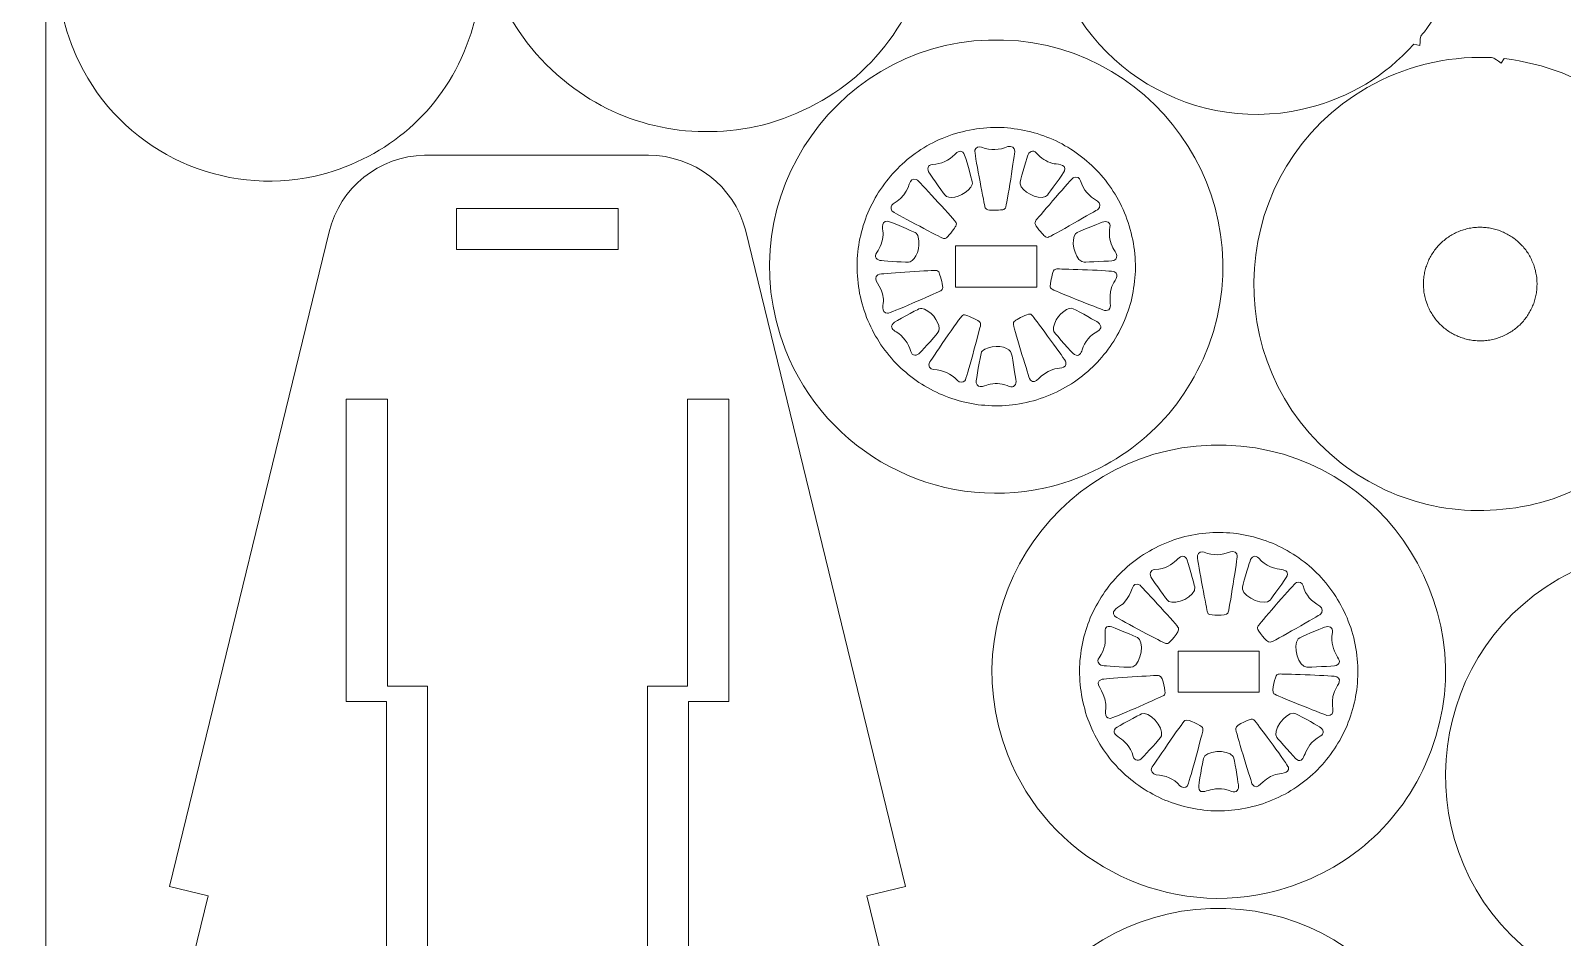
# Model space of a CAD drawing. Header units: inches. Extents: x 385 to 1135, y 241 to 603.
# Drawn here: x 577.9 to 694.9, y 310.3 to 379.5 of the extents above; entities that cross this region are included whole.
import ezdxf

# ---------------------------------------------------------------- set-up
doc = ezdxf.new("R2010")
doc.units = ezdxf.units.IN
doc.header["$MEASUREMENT"] = 0
doc.layers.add('Capa 1', color=7, linetype='Continuous')
doc.layers.add('Capa 2', color=5, linetype='Continuous')

msp = doc.modelspace()

# ---------------------------------------------------------------- linework, layer by layer
at = {"layer": 'Capa 1', "lineweight": 9}
for points in [[(654.25, 351.19), (654.51, 351.26), (654.77, 351.34), (655.03, 351.42), (655.29, 351.51), (655.54, 351.6), (655.79, 351.7), (656.03, 351.81), (656.27, 351.92), (656.51, 352.04), (656.74, 352.16), (656.97, 352.29), (657.2, 352.42), (657.42, 352.56), (657.64, 352.71), (657.85, 352.85), (658.06, 353.01), (658.26, 353.16), (658.46, 353.33), (658.66, 353.49), (658.85, 353.67), (659.04, 353.84), (659.22, 354.02), (659.4, 354.21), (659.57, 354.39), (659.74, 354.59), (659.9, 354.78), (660.06, 354.98), (660.22, 355.19), (660.37, 355.39), (660.51, 355.6), (660.65, 355.82), (660.78, 356.04), (660.91, 356.26), (661.04, 356.48), (661.15, 356.7), (661.27, 356.93), (661.37, 357.17), (661.47, 357.4), (661.57, 357.64), (661.66, 357.88), (661.75, 358.12), (661.82, 358.36), (661.9, 358.61), (661.97, 358.85), (662.03, 359.1), (662.08, 359.36), (662.13, 359.61), (662.17, 359.86), (662.21, 360.12), (662.24, 360.38), (662.27, 360.64), (662.28, 360.9), (662.3, 361.16), (662.3, 361.42), (662.3, 361.69), (662.29, 361.95), (662.28, 362.21), (662.25, 362.48), (662.23, 362.75), (662.19, 363.01), (662.15, 363.28), (662.1, 363.55), (662.04, 363.81), (661.98, 364.08), (661.91, 364.35), (661.84, 364.61), (661.75, 364.87), (661.66, 365.12), (661.57, 365.37), (661.47, 365.62), (661.36, 365.86), (661.25, 366.11), (661.14, 366.34), (661.01, 366.58), (660.88, 366.8), (660.75, 367.03), (660.61, 367.25), (660.47, 367.47), (660.32, 367.68), (660.17, 367.89), (660.01, 368.1), (659.85, 368.3), (659.68, 368.49), (659.51, 368.68), (659.33, 368.87), (659.15, 369.05), (658.97, 369.23), (658.78, 369.4), (658.59, 369.57), (658.39, 369.74), (658.19, 369.9), (657.99, 370.05), (657.78, 370.2), (657.57, 370.34), (657.36, 370.48), (657.14, 370.62), (656.92, 370.74), (656.7, 370.87), (656.47, 370.99), (656.24, 371.1), (656.01, 371.21), (655.78, 371.31), (655.54, 371.4), (655.3, 371.49), (655.06, 371.58), (654.81, 371.66), (654.57, 371.73), (654.32, 371.8), (654.07, 371.86), (653.82, 371.91), (653.57, 371.96), (653.31, 372.01), (653.05, 372.04), (652.8, 372.07), (652.54, 372.1), (652.28, 372.12), (652.02, 372.13), (651.75, 372.13), (651.49, 372.13), (651.23, 372.12), (650.96, 372.11), (650.69, 372.09), (650.43, 372.06), (650.16, 372.02), (649.9, 371.98), (649.63, 371.93), (649.36, 371.88), (649.1, 371.81), (648.83, 371.74), (648.57, 371.67), (648.31, 371.59), (648.05, 371.5), (647.8, 371.4), (647.55, 371.3), (647.31, 371.2), (647.07, 371.08), (646.83, 370.97), (646.6, 370.85), (646.37, 370.72), (646.14, 370.58), (645.92, 370.45), (645.71, 370.3), (645.49, 370.15), (645.28, 370), (645.08, 369.84), (644.88, 369.68), (644.68, 369.51), (644.49, 369.34), (644.3, 369.17), (644.12, 368.98), (643.94, 368.8), (643.77, 368.61), (643.6, 368.42), (643.44, 368.22), (643.28, 368.02), (643.13, 367.82), (642.98, 367.61), (642.83, 367.4), (642.69, 367.19), (642.56, 366.97), (642.43, 366.75), (642.31, 366.53), (642.19, 366.3), (642.08, 366.07), (641.97, 365.84), (641.87, 365.61), (641.77, 365.37), (641.68, 365.13), (641.6, 364.89), (641.52, 364.65), (641.45, 364.4), (641.38, 364.15), (641.32, 363.9), (641.26, 363.65), (641.21, 363.4), (641.17, 363.14), (641.13, 362.89), (641.1, 362.63), (641.08, 362.37), (641.06, 362.11), (641.05, 361.85), (641.04, 361.59), (641.04, 361.32), (641.05, 361.06), (641.07, 360.79), (641.09, 360.53), (641.12, 360.26), (641.15, 359.99), (641.19, 359.73), (641.24, 359.46), (641.3, 359.19), (641.36, 358.93), (641.43, 358.66), (641.51, 358.4), (641.59, 358.14), (641.68, 357.89), (641.77, 357.63), (641.87, 357.39), (641.98, 357.14), (642.09, 356.9), (642.21, 356.66), (642.33, 356.43), (642.46, 356.2), (642.59, 355.98), (642.73, 355.76), (642.87, 355.54), (643.02, 355.33), (643.17, 355.12), (643.33, 354.91), (643.5, 354.71), (643.66, 354.52), (643.83, 354.32), (644.01, 354.14), (644.19, 353.95), (644.37, 353.78), (644.56, 353.6), (644.76, 353.43), (644.95, 353.27), (645.15, 353.11), (645.35, 352.96), (645.56, 352.81), (645.77, 352.66), (645.99, 352.53), (646.2, 352.39), (646.42, 352.26), (646.65, 352.14), (646.87, 352.02), (647.1, 351.91), (647.33, 351.8), (647.57, 351.7), (647.8, 351.6), (648.04, 351.51), (648.29, 351.43), (648.53, 351.35), (648.77, 351.28), (649.02, 351.21), (649.27, 351.15), (649.52, 351.09), (649.78, 351.04), (650.03, 351), (650.29, 350.96), (650.55, 350.93), (650.81, 350.91), (651.07, 350.89), (651.33, 350.88), (651.59, 350.87), (651.85, 350.88), (652.12, 350.88), (652.38, 350.9), (652.65, 350.92), (652.91, 350.95), (653.18, 350.98), (653.45, 351.03), (653.71, 351.07), (653.98, 351.13), (654.25, 351.19)], [(622.8, 365.95), (622.8, 362.8), (610.45, 362.8), (610.45, 365.95), (622.8, 365.95)], [(689.7, 355.96), (689.81, 355.99), (689.91, 356.02), (690.02, 356.06), (690.12, 356.09), (690.23, 356.13), (690.33, 356.17), (690.43, 356.22), (690.53, 356.26), (690.62, 356.31), (690.72, 356.36), (690.81, 356.41), (690.9, 356.47), (690.99, 356.52), (691.08, 356.58), (691.17, 356.64), (691.26, 356.7), (691.34, 356.77), (691.42, 356.83), (691.5, 356.9), (691.58, 356.97), (691.66, 357.04), (691.73, 357.12), (691.8, 357.19), (691.87, 357.27), (691.94, 357.35), (692.01, 357.43), (692.07, 357.51), (692.14, 357.59), (692.2, 357.68), (692.26, 357.76), (692.31, 357.85), (692.37, 357.94), (692.42, 358.03), (692.47, 358.12), (692.52, 358.21), (692.56, 358.31), (692.61, 358.4), (692.65, 358.5), (692.69, 358.59), (692.73, 358.69), (692.76, 358.79), (692.79, 358.89), (692.82, 358.99), (692.85, 359.09), (692.87, 359.19), (692.9, 359.3), (692.92, 359.4), (692.94, 359.5), (692.95, 359.61), (692.96, 359.71), (692.97, 359.82), (692.98, 359.93), (692.98, 360.03), (692.99, 360.14), (692.99, 360.25), (692.98, 360.35), (692.98, 360.46), (692.97, 360.57), (692.96, 360.68), (692.94, 360.79), (692.93, 360.9), (692.9, 361.01), (692.88, 361.12), (692.86, 361.22), (692.83, 361.33), (692.8, 361.44), (692.76, 361.54), (692.73, 361.65), (692.69, 361.75), (692.65, 361.85), (692.6, 361.95), (692.56, 362.05), (692.51, 362.15), (692.46, 362.24), (692.41, 362.34), (692.35, 362.43), (692.3, 362.52), (692.24, 362.61), (692.18, 362.69), (692.12, 362.78), (692.05, 362.86), (691.99, 362.95), (691.92, 363.03), (691.85, 363.1), (691.78, 363.18), (691.7, 363.25), (691.63, 363.33), (691.55, 363.4), (691.47, 363.47), (691.39, 363.53), (691.31, 363.6), (691.23, 363.66), (691.14, 363.72), (691.06, 363.78), (690.97, 363.84), (690.88, 363.89), (690.79, 363.94), (690.7, 363.99), (690.61, 364.04), (690.51, 364.09), (690.42, 364.13), (690.32, 364.17), (690.23, 364.21), (690.13, 364.25), (690.03, 364.28), (689.93, 364.32), (689.83, 364.35), (689.73, 364.37), (689.63, 364.4), (689.52, 364.42), (689.42, 364.44), (689.32, 364.46), (689.21, 364.47), (689.11, 364.49), (689, 364.5), (688.89, 364.5), (688.79, 364.51), (688.68, 364.51), (688.57, 364.51), (688.47, 364.51), (688.36, 364.5), (688.25, 364.49), (688.14, 364.48), (688.03, 364.47), (687.92, 364.45), (687.81, 364.43), (687.7, 364.41), (687.6, 364.38), (687.49, 364.35), (687.38, 364.32), (687.28, 364.29), (687.17, 364.25), (687.07, 364.21), (686.97, 364.17), (686.87, 364.13), (686.77, 364.08), (686.67, 364.04), (686.58, 363.99), (686.48, 363.93), (686.39, 363.88), (686.3, 363.82), (686.21, 363.76), (686.13, 363.7), (686.04, 363.64), (685.96, 363.58), (685.88, 363.51), (685.79, 363.44), (685.72, 363.37), (685.64, 363.3), (685.57, 363.23), (685.49, 363.15), (685.42, 363.07), (685.35, 363), (685.29, 362.92), (685.22, 362.83), (685.16, 362.75), (685.1, 362.67), (685.04, 362.58), (684.98, 362.49), (684.93, 362.4), (684.88, 362.31), (684.83, 362.22), (684.78, 362.13), (684.73, 362.04), (684.69, 361.94), (684.65, 361.85), (684.61, 361.75), (684.57, 361.65), (684.53, 361.55), (684.5, 361.46), (684.47, 361.35), (684.45, 361.25), (684.42, 361.15), (684.4, 361.05), (684.38, 360.95), (684.36, 360.84), (684.35, 360.74), (684.33, 360.63), (684.32, 360.53), (684.32, 360.42), (684.31, 360.31), (684.31, 360.21), (684.31, 360.1), (684.31, 359.99), (684.32, 359.88), (684.33, 359.77), (684.34, 359.67), (684.35, 359.56), (684.37, 359.45), (684.39, 359.34), (684.41, 359.23), (684.44, 359.12), (684.47, 359.01), (684.5, 358.91), (684.53, 358.8), (684.57, 358.7), (684.61, 358.59), (684.65, 358.49), (684.69, 358.39), (684.74, 358.29), (684.78, 358.2), (684.83, 358.1), (684.89, 358.01), (684.94, 357.92), (685, 357.83), (685.06, 357.74), (685.12, 357.65), (685.18, 357.56), (685.24, 357.48), (685.31, 357.4), (685.38, 357.32), (685.45, 357.24), (685.52, 357.16), (685.59, 357.09), (685.67, 357.02), (685.75, 356.95), (685.82, 356.88), (685.9, 356.81), (685.99, 356.75), (686.07, 356.68), (686.15, 356.62), (686.24, 356.56), (686.33, 356.51), (686.42, 356.45), (686.51, 356.4), (686.6, 356.35), (686.69, 356.3), (686.78, 356.26), (686.88, 356.21), (686.97, 356.17), (687.07, 356.13), (687.17, 356.09), (687.27, 356.06), (687.36, 356.03), (687.46, 356), (687.57, 355.97), (687.67, 355.95), (687.77, 355.92), (687.87, 355.9), (687.98, 355.88), (688.08, 355.87), (688.19, 355.86), (688.29, 355.85), (688.4, 355.84), (688.51, 355.84), (688.61, 355.83), (688.72, 355.83), (688.83, 355.84), (688.94, 355.84), (689.05, 355.85), (689.15, 355.86), (689.26, 355.88), (689.37, 355.89), (689.48, 355.91), (689.59, 355.94), (689.7, 355.96)], [(648.57, 359.97), (648.57, 363.08), (654.78, 363.08), (654.78, 359.93), (648.57, 359.93), (648.57, 359.97)], [(602.02, 351.38), (605.16, 351.38), (605.16, 347.43), (605.16, 329.47), (608.23, 329.47), (608.23, 298.72), (605.09, 298.72), (605.09, 328.29), (602.02, 328.29), (602.02, 351.38)], [(631.24, 351.38), (628.09, 351.38), (628.09, 347.43), (628.09, 329.47), (625.03, 329.47), (625.03, 298.72), (628.17, 298.72), (628.17, 328.29), (631.24, 328.29), (631.24, 351.38)], [(671.24, 320.26), (671.51, 320.33), (671.77, 320.4), (672.03, 320.48), (672.28, 320.57), (672.54, 320.67), (672.78, 320.77), (673.03, 320.87), (673.27, 320.98), (673.5, 321.1), (673.74, 321.22), (673.97, 321.35), (674.19, 321.49), (674.41, 321.62), (674.63, 321.77), (674.84, 321.92), (675.05, 322.07), (675.26, 322.23), (675.46, 322.39), (675.65, 322.56), (675.85, 322.73), (676.03, 322.9), (676.22, 323.08), (676.39, 323.27), (676.57, 323.46), (676.74, 323.65), (676.9, 323.85), (677.06, 324.05), (677.21, 324.25), (677.36, 324.46), (677.51, 324.67), (677.64, 324.88), (677.78, 325.1), (677.91, 325.32), (678.03, 325.54), (678.15, 325.77), (678.26, 326), (678.37, 326.23), (678.47, 326.46), (678.57, 326.7), (678.66, 326.94), (678.74, 327.18), (678.82, 327.42), (678.89, 327.67), (678.96, 327.92), (679.02, 328.17), (679.08, 328.42), (679.13, 328.67), (679.17, 328.93), (679.21, 329.18), (679.24, 329.44), (679.26, 329.7), (679.28, 329.96), (679.29, 330.22), (679.3, 330.48), (679.29, 330.75), (679.29, 331.01), (679.27, 331.28), (679.25, 331.54), (679.22, 331.81), (679.19, 332.07), (679.14, 332.34), (679.1, 332.61), (679.04, 332.88), (678.98, 333.14), (678.91, 333.41), (678.83, 333.67), (678.75, 333.93), (678.66, 334.18), (678.57, 334.43), (678.47, 334.68), (678.36, 334.93), (678.25, 335.17), (678.13, 335.4), (678.01, 335.64), (677.88, 335.87), (677.75, 336.09), (677.61, 336.31), (677.46, 336.53), (677.32, 336.74), (677.16, 336.95), (677.01, 337.16), (676.84, 337.36), (676.68, 337.55), (676.5, 337.75), (676.33, 337.93), (676.15, 338.12), (675.96, 338.29), (675.77, 338.47), (675.58, 338.64), (675.39, 338.8), (675.19, 338.96), (674.98, 339.11), (674.78, 339.26), (674.57, 339.41), (674.35, 339.54), (674.13, 339.68), (673.91, 339.81), (673.69, 339.93), (673.47, 340.05), (673.24, 340.16), (673, 340.27), (672.77, 340.37), (672.53, 340.47), (672.29, 340.56), (672.05, 340.64), (671.81, 340.72), (671.56, 340.79), (671.32, 340.86), (671.07, 340.92), (670.81, 340.98), (670.56, 341.03), (670.31, 341.07), (670.05, 341.11), (669.79, 341.14), (669.53, 341.16), (669.27, 341.18), (669.01, 341.19), (668.75, 341.2), (668.48, 341.19), (668.22, 341.19), (667.96, 341.17), (667.69, 341.15), (667.42, 341.12), (667.16, 341.09), (666.89, 341.04), (666.62, 340.99), (666.36, 340.94), (666.09, 340.88), (665.82, 340.81), (665.56, 340.73), (665.3, 340.65), (665.05, 340.56), (664.8, 340.46), (664.55, 340.36), (664.31, 340.26), (664.06, 340.15), (663.83, 340.03), (663.59, 339.91), (663.37, 339.78), (663.14, 339.65), (662.92, 339.51), (662.7, 339.36), (662.49, 339.22), (662.28, 339.06), (662.07, 338.9), (661.87, 338.74), (661.68, 338.58), (661.49, 338.4), (661.3, 338.23), (661.12, 338.05), (660.94, 337.86), (660.77, 337.67), (660.6, 337.48), (660.43, 337.29), (660.27, 337.09), (660.12, 336.88), (659.97, 336.68), (659.83, 336.47), (659.69, 336.25), (659.55, 336.03), (659.43, 335.81), (659.3, 335.59), (659.18, 335.37), (659.07, 335.14), (658.96, 334.9), (658.86, 334.67), (658.77, 334.43), (658.68, 334.19), (658.59, 333.95), (658.51, 333.71), (658.44, 333.46), (658.37, 333.22), (658.31, 332.97), (658.26, 332.71), (658.21, 332.46), (658.16, 332.21), (658.13, 331.95), (658.1, 331.69), (658.07, 331.43), (658.05, 331.17), (658.04, 330.91), (658.04, 330.65), (658.04, 330.38), (658.05, 330.12), (658.06, 329.85), (658.08, 329.59), (658.11, 329.32), (658.15, 329.06), (658.19, 328.79), (658.24, 328.52), (658.29, 328.26), (658.36, 327.99), (658.43, 327.72), (658.5, 327.46), (658.58, 327.2), (658.67, 326.95), (658.77, 326.7), (658.87, 326.45), (658.97, 326.2), (659.09, 325.96), (659.2, 325.73), (659.33, 325.49), (659.45, 325.26), (659.59, 325.04), (659.72, 324.82), (659.87, 324.6), (660.02, 324.39), (660.17, 324.18), (660.33, 323.97), (660.49, 323.77), (660.66, 323.58), (660.83, 323.39), (661, 323.2), (661.19, 323.02), (661.37, 322.84), (661.56, 322.67), (661.75, 322.5), (661.95, 322.33), (662.15, 322.17), (662.35, 322.02), (662.56, 321.87), (662.77, 321.73), (662.98, 321.59), (663.2, 321.45), (663.42, 321.33), (663.64, 321.2), (663.87, 321.08), (664.1, 320.97), (664.33, 320.86), (664.56, 320.76), (664.8, 320.67), (665.04, 320.58), (665.28, 320.49), (665.52, 320.41), (665.77, 320.34), (666.02, 320.27), (666.27, 320.21), (666.52, 320.16), (666.77, 320.11), (667.03, 320.06), (667.28, 320.03), (667.54, 320), (667.8, 319.97), (668.06, 319.95), (668.32, 319.94), (668.58, 319.94), (668.85, 319.94), (669.11, 319.95), (669.38, 319.96), (669.64, 319.98), (669.91, 320.01), (670.18, 320.05), (670.44, 320.09), (670.71, 320.14), (670.98, 320.19), (671.24, 320.26)], [(665.56, 329.03), (665.56, 332.14), (671.77, 332.14), (671.77, 328.99), (665.56, 328.99), (665.56, 329.03)]]:
    msp.add_lwpolyline(points, dxfattribs=at)
for points, knots in [([(633.8, 372.32), (628.55, 371.07), (623.26, 372.13), (618.99, 375.44), (609.27, 382.98), (610.34, 398.01), (620.97, 404.12), (631.71, 410.29), (645.33, 403.5), (646.8, 391.14), (647.05, 389.02), (646.91, 386.86), (646.37, 384.8), (646.22, 384.19), (646.26, 384.41), (646.34, 383.61), (646.34, 383.61), (646.02, 383.6), (646.02, 383.6), (644.01, 377.87), (639.67, 373.86), (633.8, 372.32)], [0, 0, 0, 0, 1, 1, 1, 2, 2, 2, 3, 3, 3, 4, 4, 4, 5, 5, 5, 6, 6, 6, 7, 7, 7, 7]), ([(675.48, 373.62), (678.75, 374.48), (681.29, 376), (683.58, 378.49), (683.58, 378.49), (684.03, 378.39), (684.03, 378.39), (684.11, 379.31), (683.99, 378.91), (684.56, 379.69), (691.56, 389.17), (686.37, 402.74), (674.83, 405.13), (663.72, 407.43), (653.73, 397.77), (655.63, 386.6), (657.19, 377.46), (666.07, 371.51), (675.08, 373.52), (675.08, 373.52), (675.48, 373.62), (675.48, 373.62)], [0, 0, 0, 0, 1, 1, 1, 2, 2, 2, 3, 3, 3, 4, 4, 4, 5, 5, 5, 6, 6, 6, 7, 7, 7, 7]), ([(600.06, 368.51), (605.2, 369.87), (609.25, 373.35), (611.19, 378.31), (615.45, 389.17), (607.07, 400.84), (595.46, 400.34), (583.54, 399.82), (576.25, 386.97), (581.94, 376.48), (585.36, 370.15), (592.61, 366.85), (599.65, 368.42), (599.65, 368.42), (600.06, 368.51), (600.06, 368.51)], [0, 0, 0, 0, 1, 1, 1, 2, 2, 2, 3, 3, 3, 4, 4, 4, 5, 5, 5, 5]), ([(655.87, 344.71), (661.09, 346.09), (665.26, 349.5), (667.47, 354.44), (672.5, 365.66), (664.48, 378.42), (652.23, 378.81), (639.85, 379.2), (631.03, 366.8), (635.55, 355.2), (638.64, 347.27), (647.1, 342.75), (655.43, 344.61), (655.43, 344.61), (655.87, 344.71), (655.87, 344.71)], [0, 0, 0, 0, 1, 1, 1, 2, 2, 2, 3, 3, 3, 4, 4, 4, 5, 5, 5, 5]), ([(692.84, 343.38), (687.59, 342.14), (682.3, 343.19), (678.03, 346.5), (668.31, 354.04), (669.39, 369.07), (680.01, 375.18), (682.79, 376.77), (686.01, 377.58), (689.21, 377.48), (689.77, 377.46), (689.58, 377.5), (690.25, 377.04), (690.25, 377.04), (690.48, 377.39), (690.48, 377.39), (696.65, 376.65), (701.89, 372.94), (704.44, 367.28), (708.77, 357.61), (703.49, 346.32), (693.28, 343.49), (693.28, 343.49), (692.84, 343.38), (692.84, 343.38)], [0, 0, 0, 0, 1, 1, 1, 2, 2, 2, 3, 3, 3, 4, 4, 4, 5, 5, 5, 6, 6, 6, 7, 7, 7, 8, 8, 8, 8]), ([(581.41, 284.99), (581.41, 284.99), (584.89, 299.27), (584.89, 299.27), (584.89, 299.27), (587.84, 298.55), (587.84, 298.55), (587.84, 298.55), (591.47, 313.45), (591.47, 313.45), (591.47, 313.45), (588.52, 314.17), (588.52, 314.17), (588.52, 314.17), (600.71, 364.16), (600.71, 364.16), (601.55, 367.55), (604.54, 369.96), (607.99, 370.01), (607.99, 370.01), (625.1, 370.02), (625.1, 370.02), (628.59, 370), (631.63, 367.67), (632.51, 364.32), (632.51, 364.32), (644.74, 314.17), (644.74, 314.17), (644.74, 314.17), (641.78, 313.45), (641.78, 313.45), (641.78, 313.45), (645.42, 298.55), (645.42, 298.55), (645.42, 298.55), (648.37, 299.27), (648.37, 299.27), (648.37, 299.27), (651.85, 284.99), (651.85, 284.99), (654.14, 275.34), (651.5, 265.89), (645.08, 258.41), (641.49, 254.23), (637.02, 251.22), (631.89, 249.26), (631.89, 249.26), (631.2, 249), (631.2, 249), (631.2, 249), (628.13, 249), (628.13, 249), (628.13, 249), (628.13, 242.87), (628.13, 242.87), (628.13, 242.87), (605.12, 242.87), (605.12, 242.87), (605.12, 242.87), (605.12, 249), (605.12, 249), (605.12, 249), (602.06, 249), (602.06, 249), (601.71, 249.06), (599.19, 250.17), (598.71, 250.4), (591.59, 253.79), (585.93, 259.66), (582.87, 266.94), (580.55, 272.45), (579.97, 278.43), (581.24, 284.28), (581.24, 284.28), (581.41, 284.99), (581.41, 284.99)], [0, 0, 0, 0, 1, 1, 1, 2, 2, 2, 3, 3, 3, 4, 4, 4, 5, 5, 5, 6, 6, 6, 7, 7, 7, 8, 8, 8, 9, 9, 9, 10, 10, 10, 11, 11, 11, 12, 12, 12, 13, 13, 13, 14, 14, 14, 15, 15, 15, 16, 16, 16, 17, 17, 17, 18, 18, 18, 19, 19, 19, 20, 20, 20, 21, 21, 21, 22, 22, 22, 23, 23, 23, 24, 24, 24, 25, 25, 25, 25]), ([(646.81, 369.31), (646.43, 369.29), (646.35, 368.93), (646.57, 368.63), (646.78, 368.35), (647.68, 366.97), (647.87, 366.86), (648.26, 366.65), (649.26, 366.92), (649.72, 367.57), (649.81, 367.7), (649.89, 367.82), (649.84, 367.98), (649.8, 368.14), (649.31, 370), (649.2, 370.15), (648.98, 370.46), (648.7, 370.28), (648.51, 370.07), (648.07, 369.6), (647.45, 369.34), (646.81, 369.31)], [0, 0, 0, 0, 1, 1, 1, 2, 2, 2, 3, 3, 3, 4, 4, 4, 5, 5, 5, 6, 6, 6, 7, 7, 7, 7]), ([(650.56, 370.63), (651.27, 370.34), (651.88, 370.4), (652.57, 370.67), (652.81, 370.76), (653.11, 370.58), (653.1, 370.32), (653.09, 370.26), (652.49, 366.16), (652.37, 365.98), (652.31, 365.88), (652.2, 365.84), (652.08, 365.84), (651.9, 365.83), (651.11, 365.76), (650.93, 365.88), (650.85, 365.94), (650.81, 366.03), (650.8, 366.12), (650.7, 366.58), (649.99, 370.21), (650.04, 370.39), (650.11, 370.61), (650.35, 370.72), (650.56, 370.63)], [0, 0, 0, 0, 1, 1, 1, 2, 2, 2, 3, 3, 3, 4, 4, 4, 5, 5, 5, 6, 6, 6, 7, 7, 7, 8, 8, 8, 8]), ([(654.74, 370.17), (654.49, 370.47), (654.16, 370.29), (654.06, 369.94), (653.97, 369.6), (653.45, 368.03), (653.49, 367.82), (653.59, 367.26), (654.81, 366.59), (655.44, 366.85), (655.44, 366.85), (655.59, 366.97), (655.59, 366.97), (655.69, 367.1), (656.84, 368.65), (656.89, 368.82), (657.05, 369.39), (656.26, 369.31), (655.97, 369.39), (655.49, 369.52), (655.07, 369.8), (654.74, 370.17)], [0, 0, 0, 0, 1, 1, 1, 2, 2, 2, 3, 3, 3, 4, 4, 4, 5, 5, 5, 6, 6, 6, 7, 7, 7, 7]), ([(645.67, 368.11), (646.03, 367.72), (648.53, 365.06), (648.61, 364.85), (648.65, 364.74), (648.61, 364.62), (648.54, 364.53), (648.43, 364.38), (647.99, 363.72), (647.78, 363.65), (647.69, 363.63), (647.6, 363.66), (647.52, 363.7), (647.09, 363.91), (643.82, 365.62), (643.71, 365.77), (643.39, 366.22), (644.08, 366.43), (644.36, 366.7), (645.18, 367.46), (644.93, 368.37), (645.55, 368.17), (645.55, 368.17), (645.67, 368.11), (645.67, 368.11)], [0, 0, 0, 0, 1, 1, 1, 2, 2, 2, 3, 3, 3, 4, 4, 4, 5, 5, 5, 6, 6, 6, 7, 7, 7, 8, 8, 8, 8]), ([(658.12, 368.06), (658.33, 367.33), (658.76, 366.89), (659.4, 366.51), (659.61, 366.39), (659.67, 366.04), (659.45, 365.88), (659.4, 365.85), (655.82, 363.77), (655.61, 363.74), (655.49, 363.73), (655.39, 363.8), (655.32, 363.89), (655.2, 364.02), (654.65, 364.6), (654.63, 364.81), (654.63, 364.91), (654.68, 365), (654.73, 365.07), (655.04, 365.43), (657.43, 368.24), (657.6, 368.32), (657.82, 368.41), (658.06, 368.28), (658.12, 368.06)], [0, 0, 0, 0, 1, 1, 1, 2, 2, 2, 3, 3, 3, 4, 4, 4, 5, 5, 5, 6, 6, 6, 7, 7, 7, 8, 8, 8, 8]), ([(642.54, 362.57), (642.31, 362.26), (642.55, 361.97), (642.92, 361.96), (643.27, 361.94), (644.91, 361.79), (645.11, 361.87), (645.52, 362.04), (645.93, 362.99), (645.71, 363.76), (645.67, 363.91), (645.62, 364.04), (645.47, 364.11), (645.31, 364.18), (643.56, 364.96), (643.37, 364.97), (642.79, 364.99), (643.04, 364.23), (643.03, 363.94), (643, 363.44), (642.83, 362.97), (642.54, 362.57)], [0, 0, 0, 0, 1, 1, 1, 2, 2, 2, 3, 3, 3, 4, 4, 4, 5, 5, 5, 6, 6, 6, 7, 7, 7, 7]), ([(660.36, 364.51), (660.43, 364.88), (660.1, 365.04), (659.76, 364.89), (659.44, 364.75), (657.89, 364.18), (657.74, 364.02), (657.36, 363.59), (657.6, 362.22), (658.2, 361.89), (658.2, 361.89), (658.39, 361.85), (658.39, 361.85), (658.55, 361.85), (660.48, 361.91), (660.65, 361.98), (661.19, 362.21), (660.63, 362.79), (660.52, 363.06), (660.32, 363.52), (660.27, 364.02), (660.36, 364.51)], [0, 0, 0, 0, 1, 1, 1, 2, 2, 2, 3, 3, 3, 4, 4, 4, 5, 5, 5, 6, 6, 6, 7, 7, 7, 7]), ([(642.76, 360.93), (643.3, 360.97), (646.93, 361.26), (647.14, 361.2), (647.26, 361.16), (647.32, 361.05), (647.35, 360.94), (647.4, 360.76), (647.64, 360), (647.57, 359.81), (647.53, 359.72), (647.45, 359.66), (647.37, 359.62), (646.93, 359.43), (643.56, 357.93), (643.37, 357.94), (642.83, 357.97), (643.08, 358.64), (643.05, 359.03), (642.96, 360.14), (642.1, 360.52), (642.64, 360.88), (642.64, 360.88), (642.76, 360.93), (642.76, 360.93)], [0, 0, 0, 0, 1, 1, 1, 2, 2, 2, 3, 3, 3, 4, 4, 4, 5, 5, 5, 6, 6, 6, 7, 7, 7, 8, 8, 8, 8]), ([(659.95, 358.15), (659.45, 358.35), (656.05, 359.66), (655.88, 359.82), (655.79, 359.9), (655.78, 360.02), (655.81, 360.14), (655.84, 360.32), (655.95, 361.11), (656.11, 361.25), (656.18, 361.32), (656.28, 361.33), (656.37, 361.33), (656.84, 361.32), (660.53, 361.21), (660.7, 361.11), (661.18, 360.85), (660.65, 360.36), (660.51, 359.99), (660.11, 358.95), (660.72, 358.24), (660.08, 358.15), (660.08, 358.15), (659.95, 358.15), (659.95, 358.15)], [0, 0, 0, 0, 1, 1, 1, 2, 2, 2, 3, 3, 3, 4, 4, 4, 5, 5, 5, 6, 6, 6, 7, 7, 7, 8, 8, 8, 8]), ([(645.14, 355.03), (645.24, 354.66), (645.61, 354.66), (645.86, 354.94), (646.09, 355.21), (647.23, 356.39), (647.29, 356.6), (647.42, 357.03), (646.93, 357.95), (646.19, 358.25), (646.05, 358.31), (645.91, 358.36), (645.77, 358.28), (645.62, 358.2), (643.91, 357.31), (643.79, 357.17), (643.53, 356.88), (643.78, 356.66), (644.02, 356.52), (644.58, 356.19), (644.97, 355.65), (645.14, 355.03)], [0, 0, 0, 0, 1, 1, 1, 2, 2, 2, 3, 3, 3, 4, 4, 4, 5, 5, 5, 6, 6, 6, 7, 7, 7, 7]), ([(659.44, 356.58), (659.78, 356.76), (659.69, 357.12), (659.36, 357.3), (659.05, 357.46), (657.64, 358.31), (657.42, 358.33), (656.97, 358.35), (656.19, 357.66), (656.06, 356.89), (656.03, 356.73), (656.02, 356.59), (656.13, 356.46), (656.25, 356.33), (657.48, 354.87), (657.65, 354.78), (657.99, 354.6), (658.15, 354.89), (658.24, 355.15), (658.43, 355.77), (658.87, 356.28), (659.44, 356.58)], [0, 0, 0, 0, 1, 1, 1, 2, 2, 2, 3, 3, 3, 4, 4, 4, 5, 5, 5, 6, 6, 6, 7, 7, 7, 7]), ([(648.71, 352.8), (648.2, 353.37), (647.62, 353.58), (646.88, 353.64), (646.63, 353.66), (646.43, 353.95), (646.57, 354.18), (646.59, 354.23), (648.92, 357.66), (649.1, 357.78), (649.2, 357.84), (649.32, 357.82), (649.42, 357.78), (649.59, 357.7), (650.33, 357.42), (650.44, 357.24), (650.49, 357.15), (650.48, 357.05), (650.46, 356.96), (650.34, 356.51), (649.41, 352.93), (649.28, 352.79), (649.13, 352.62), (648.86, 352.63), (648.71, 352.8)], [0, 0, 0, 0, 1, 1, 1, 2, 2, 2, 3, 3, 3, 4, 4, 4, 5, 5, 5, 6, 6, 6, 7, 7, 7, 8, 8, 8, 8]), ([(654.21, 352.95), (654.06, 353.46), (652.96, 356.93), (652.98, 357.16), (652.99, 357.28), (653.08, 357.36), (653.18, 357.42), (653.35, 357.51), (654.03, 357.91), (654.24, 357.88), (654.33, 357.87), (654.41, 357.8), (654.46, 357.72), (654.75, 357.35), (656.96, 354.39), (656.99, 354.21), (657.09, 353.67), (656.38, 353.77), (656, 353.65), (654.94, 353.31), (654.76, 352.4), (654.29, 352.84), (654.29, 352.84), (654.21, 352.95), (654.21, 352.95)], [0, 0, 0, 0, 1, 1, 1, 2, 2, 2, 3, 3, 3, 4, 4, 4, 5, 5, 5, 6, 6, 6, 7, 7, 7, 8, 8, 8, 8]), ([(652.67, 352.36), (653.01, 352.21), (653.25, 352.49), (653.18, 352.87), (653.11, 353.21), (652.9, 354.85), (652.77, 355.02), (652.52, 355.39), (651.5, 355.58), (650.8, 355.19), (650.66, 355.12), (650.54, 355.04), (650.51, 354.88), (650.48, 354.69), (650.11, 352.83), (650.14, 352.64), (650.25, 352.06), (650.93, 352.48), (651.22, 352.53), (651.71, 352.62), (652.21, 352.56), (652.67, 352.36)], [0, 0, 0, 0, 1, 1, 1, 2, 2, 2, 3, 3, 3, 4, 4, 4, 5, 5, 5, 6, 6, 6, 7, 7, 7, 7]), ([(672.86, 313.77), (678.09, 315.15), (682.26, 318.56), (684.47, 323.5), (689.5, 334.72), (681.48, 347.48), (669.23, 347.87), (656.85, 348.27), (648.03, 335.87), (652.54, 324.26), (655.63, 316.33), (664.1, 311.81), (672.43, 313.67), (672.43, 313.67), (672.86, 313.77), (672.86, 313.77)], [0, 0, 0, 0, 1, 1, 1, 2, 2, 2, 3, 3, 3, 4, 4, 4, 5, 5, 5, 5]), ([(663.8, 338.37), (663.42, 338.36), (663.34, 337.99), (663.56, 337.69), (663.77, 337.41), (664.67, 336.03), (664.86, 335.93), (665.35, 335.66), (666.95, 336.26), (666.84, 337.04), (666.79, 337.21), (666.31, 339.06), (666.2, 339.21), (665.71, 339.89), (665.45, 338.44), (663.8, 338.37)], [0, 0, 0, 0, 1, 1, 1, 2, 2, 2, 3, 3, 3, 4, 4, 4, 5, 5, 5, 5]), ([(667.56, 339.7), (668.26, 339.4), (668.88, 339.46), (669.57, 339.73), (669.8, 339.82), (670.11, 339.64), (670.09, 339.38), (670.09, 339.32), (669.48, 335.22), (669.37, 335.04), (669.2, 334.77), (668.01, 334.89), (667.92, 334.95), (667.85, 335), (667.81, 335.09), (667.79, 335.18), (667.7, 335.64), (666.99, 339.27), (667.04, 339.45), (667.1, 339.67), (667.35, 339.78), (667.56, 339.7)], [0, 0, 0, 0, 1, 1, 1, 2, 2, 2, 3, 3, 3, 4, 4, 4, 5, 5, 5, 6, 6, 6, 7, 7, 7, 7]), ([(671.74, 339.23), (671.49, 339.53), (671.15, 339.36), (671.06, 339), (670.96, 338.66), (670.45, 337.1), (670.48, 336.88), (670.61, 336.16), (672.24, 335.56), (672.59, 336.03), (672.69, 336.17), (673.84, 337.71), (673.89, 337.89), (674.11, 338.69), (672.82, 337.99), (671.74, 339.23)], [0, 0, 0, 0, 1, 1, 1, 2, 2, 2, 3, 3, 3, 4, 4, 4, 5, 5, 5, 5]), ([(707.49, 305.85), (702.23, 304.61), (696.95, 305.66), (692.67, 308.97), (682.95, 316.52), (684.03, 331.54), (694.66, 337.65), (697.68, 339.39), (701.23, 340.18), (704.7, 339.9), (705.27, 339.85), (705.08, 339.89), (705.74, 339.42), (705.74, 339.42), (705.96, 339.75), (705.96, 339.75), (712.41, 338.66), (717.65, 334.33), (719.71, 328.12), (722.85, 318.7), (717.45, 308.6), (707.92, 305.96), (707.92, 305.96), (707.49, 305.85), (707.49, 305.85)], [0, 0, 0, 0, 1, 1, 1, 2, 2, 2, 3, 3, 3, 4, 4, 4, 5, 5, 5, 6, 6, 6, 7, 7, 7, 8, 8, 8, 8]), ([(662.66, 337.17), (663.02, 336.78), (665.52, 334.12), (665.6, 333.91), (665.72, 333.61), (664.87, 332.75), (664.78, 332.72), (664.69, 332.69), (664.59, 332.72), (664.51, 332.76), (664.09, 332.97), (660.81, 334.68), (660.7, 334.83), (660.39, 335.28), (661.07, 335.49), (661.36, 335.76), (662.21, 336.57), (661.92, 337.57), (662.66, 337.17)], [0, 0, 0, 0, 1, 1, 1, 2, 2, 2, 3, 3, 3, 4, 4, 4, 5, 5, 5, 6, 6, 6, 6]), ([(675.11, 337.12), (675.32, 336.39), (675.75, 335.95), (676.4, 335.57), (676.61, 335.45), (676.66, 335.1), (676.44, 334.95), (676.4, 334.91), (672.82, 332.83), (672.6, 332.81), (672.29, 332.77), (671.64, 333.77), (671.63, 333.88), (671.62, 333.97), (671.67, 334.06), (671.73, 334.13), (672.03, 334.49), (674.42, 337.31), (674.6, 337.38), (674.81, 337.47), (675.05, 337.34), (675.11, 337.12)], [0, 0, 0, 0, 1, 1, 1, 2, 2, 2, 3, 3, 3, 4, 4, 4, 5, 5, 5, 6, 6, 6, 7, 7, 7, 7]), ([(659.53, 331.63), (659.3, 331.31), (659.55, 331.03), (659.91, 331.02), (660.27, 331.01), (661.9, 330.85), (662.1, 330.93), (662.78, 331.21), (663, 332.94), (662.46, 333.17), (662.31, 333.24), (660.55, 334.02), (660.37, 334.03), (659.53, 334.07), (660.51, 332.97), (659.53, 331.63)], [0, 0, 0, 0, 1, 1, 1, 2, 2, 2, 3, 3, 3, 4, 4, 4, 5, 5, 5, 5]), ([(677.36, 333.57), (677.43, 333.94), (677.09, 334.11), (676.75, 333.96), (676.43, 333.82), (674.88, 333.24), (674.74, 333.08), (674.26, 332.54), (674.79, 330.89), (675.39, 330.91), (675.55, 330.91), (677.47, 330.98), (677.65, 331.05), (678.42, 331.38), (677.05, 331.93), (677.36, 333.57)], [0, 0, 0, 0, 1, 1, 1, 2, 2, 2, 3, 3, 3, 4, 4, 4, 5, 5, 5, 5]), ([(659.76, 329.99), (660.29, 330.03), (663.92, 330.33), (664.14, 330.26), (664.45, 330.16), (664.6, 328.96), (664.56, 328.87), (664.53, 328.78), (664.44, 328.72), (664.36, 328.69), (663.93, 328.49), (660.56, 326.99), (660.37, 327), (659.82, 327.03), (660.08, 327.7), (660.05, 328.09), (659.95, 329.26), (658.98, 329.65), (659.76, 329.99)], [0, 0, 0, 0, 1, 1, 1, 2, 2, 2, 3, 3, 3, 4, 4, 4, 5, 5, 5, 6, 6, 6, 6]), ([(676.94, 327.22), (676.45, 327.42), (673.04, 328.73), (672.88, 328.88), (672.64, 329.1), (673.03, 330.25), (673.1, 330.32), (673.17, 330.38), (673.27, 330.39), (673.36, 330.39), (673.84, 330.38), (677.53, 330.27), (677.69, 330.18), (678.17, 329.91), (677.65, 329.42), (677.51, 329.06), (677.08, 327.96), (677.79, 327.19), (676.94, 327.22)], [0, 0, 0, 0, 1, 1, 1, 2, 2, 2, 3, 3, 3, 4, 4, 4, 5, 5, 5, 6, 6, 6, 6]), ([(662.14, 324.09), (662.24, 323.72), (662.61, 323.72), (662.85, 324), (663.08, 324.27), (664.23, 325.46), (664.29, 325.66), (664.49, 326.35), (663.3, 327.62), (662.76, 327.34), (662.62, 327.27), (660.91, 326.38), (660.79, 326.24), (660.23, 325.61), (661.71, 325.68), (662.14, 324.09)], [0, 0, 0, 0, 1, 1, 1, 2, 2, 2, 3, 3, 3, 4, 4, 4, 5, 5, 5, 5]), ([(665.7, 321.86), (665.2, 322.43), (664.62, 322.64), (663.88, 322.7), (663.63, 322.72), (663.43, 323.01), (663.56, 323.24), (663.59, 323.29), (665.91, 326.72), (666.09, 326.84), (666.36, 327.01), (667.38, 326.39), (667.43, 326.3), (667.48, 326.22), (667.47, 326.12), (667.45, 326.03), (667.34, 325.57), (666.4, 321.99), (666.28, 321.85), (666.13, 321.68), (665.85, 321.69), (665.7, 321.86)], [0, 0, 0, 0, 1, 1, 1, 2, 2, 2, 3, 3, 3, 4, 4, 4, 5, 5, 5, 6, 6, 6, 7, 7, 7, 7]), ([(671.21, 322.01), (671.05, 322.52), (669.96, 325.99), (669.97, 326.22), (670, 326.55), (671.14, 326.96), (671.24, 326.94), (671.33, 326.93), (671.4, 326.86), (671.46, 326.79), (671.74, 326.41), (673.96, 323.45), (673.99, 323.27), (674.08, 322.73), (673.37, 322.83), (673, 322.71), (671.88, 322.36), (671.71, 321.32), (671.21, 322.01)], [0, 0, 0, 0, 1, 1, 1, 2, 2, 2, 3, 3, 3, 4, 4, 4, 5, 5, 5, 6, 6, 6, 6]), ([(676.43, 325.64), (676.77, 325.82), (676.69, 326.18), (676.36, 326.36), (676.05, 326.52), (674.64, 327.38), (674.42, 327.39), (673.68, 327.43), (672.74, 325.97), (673.12, 325.53), (673.23, 325.4), (674.48, 323.93), (674.64, 323.85), (675.38, 323.44), (674.97, 324.86), (676.43, 325.64)], [0, 0, 0, 0, 1, 1, 1, 2, 2, 2, 3, 3, 3, 4, 4, 4, 5, 5, 5, 5]), ([(669.66, 321.42), (670.01, 321.27), (670.24, 321.57), (670.17, 321.93), (670.11, 322.28), (669.89, 323.91), (669.77, 324.09), (669.34, 324.69), (667.61, 324.52), (667.5, 323.94), (667.47, 323.76), (667.11, 321.89), (667.14, 321.71), (667.29, 320.87), (668.13, 322.08), (669.66, 321.42)], [0, 0, 0, 0, 1, 1, 1, 2, 2, 2, 3, 3, 3, 4, 4, 4, 5, 5, 5, 5]), ([(672.84, 278.38), (678.06, 279.75), (682.23, 283.17), (684.44, 288.11), (689.47, 299.33), (681.45, 312.09), (669.2, 312.48), (656.82, 312.87), (648, 300.47), (652.52, 288.87), (655.61, 280.94), (664.07, 276.42), (672.4, 278.28), (672.4, 278.28), (672.84, 278.38), (672.84, 278.38)], [0, 0, 0, 0, 1, 1, 1, 2, 2, 2, 3, 3, 3, 4, 4, 4, 5, 5, 5, 5])]:
    msp.add_open_spline(points, degree=3, knots=knots, dxfattribs=at)
at = {"layer": 'Capa 2', "lineweight": 9}
msp.add_lwpolyline([(579.08, 242.03), (579.08, 483.99)], dxfattribs=at)

doc.saveas('drawing.dxf')
